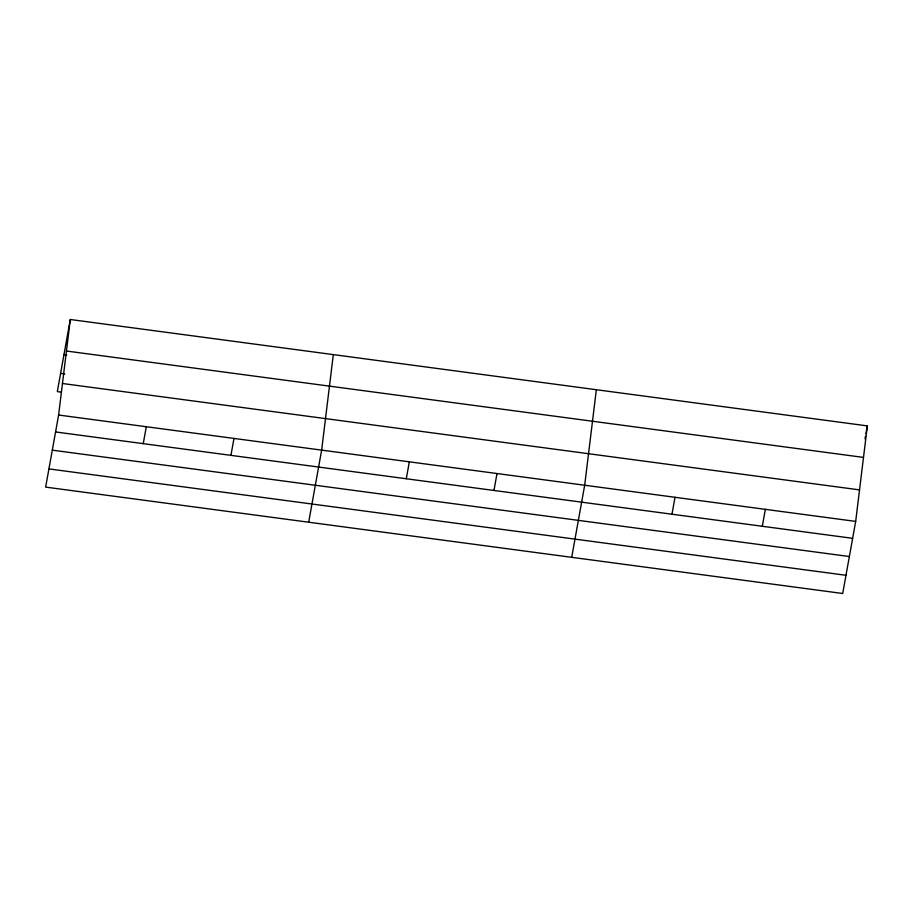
<?xml version="1.0" encoding="UTF-8"?>
<svg xmlns="http://www.w3.org/2000/svg" width="913" height="913" viewBox="0 0 913 913"><rect width="100%" height="100%" fill="white"/><g stroke="black" fill="none" stroke-linecap="round" stroke-linejoin="round"><path stroke-width="1.37" d="M58.615 415.027L70.29 319.504L867.35 425.892L855.686 521.403L842.71 593.496L45.65 487.108L58.615 415.027L855.686 521.403M333.313 354.609L321.65 450.132L308.685 522.213M596.349 389.725L584.685 485.237L571.709 557.318M70.29 319.504L57.314 391.597L61.491 392.145M143.25 443.65L146.297 426.725M230.932 455.359L233.979 438.434M406.285 478.754L409.332 461.841M493.956 490.464L497.003 473.539M671.968 514.224L675.015 497.3M762.309 526.276L765.345 509.351M865.01 438.902L865.478 436.3M865.946 433.698L867.35 425.892M66.432 351.026L863.504 457.413M63.967 354.632L66.752 355.009M60.589 373.394L64.766 373.942M62.472 383.506L859.532 489.882M55.579 431.952L852.639 538.328M52.303 450.155L849.364 556.531M48.925 468.905L845.986 575.293"/></g></svg>
